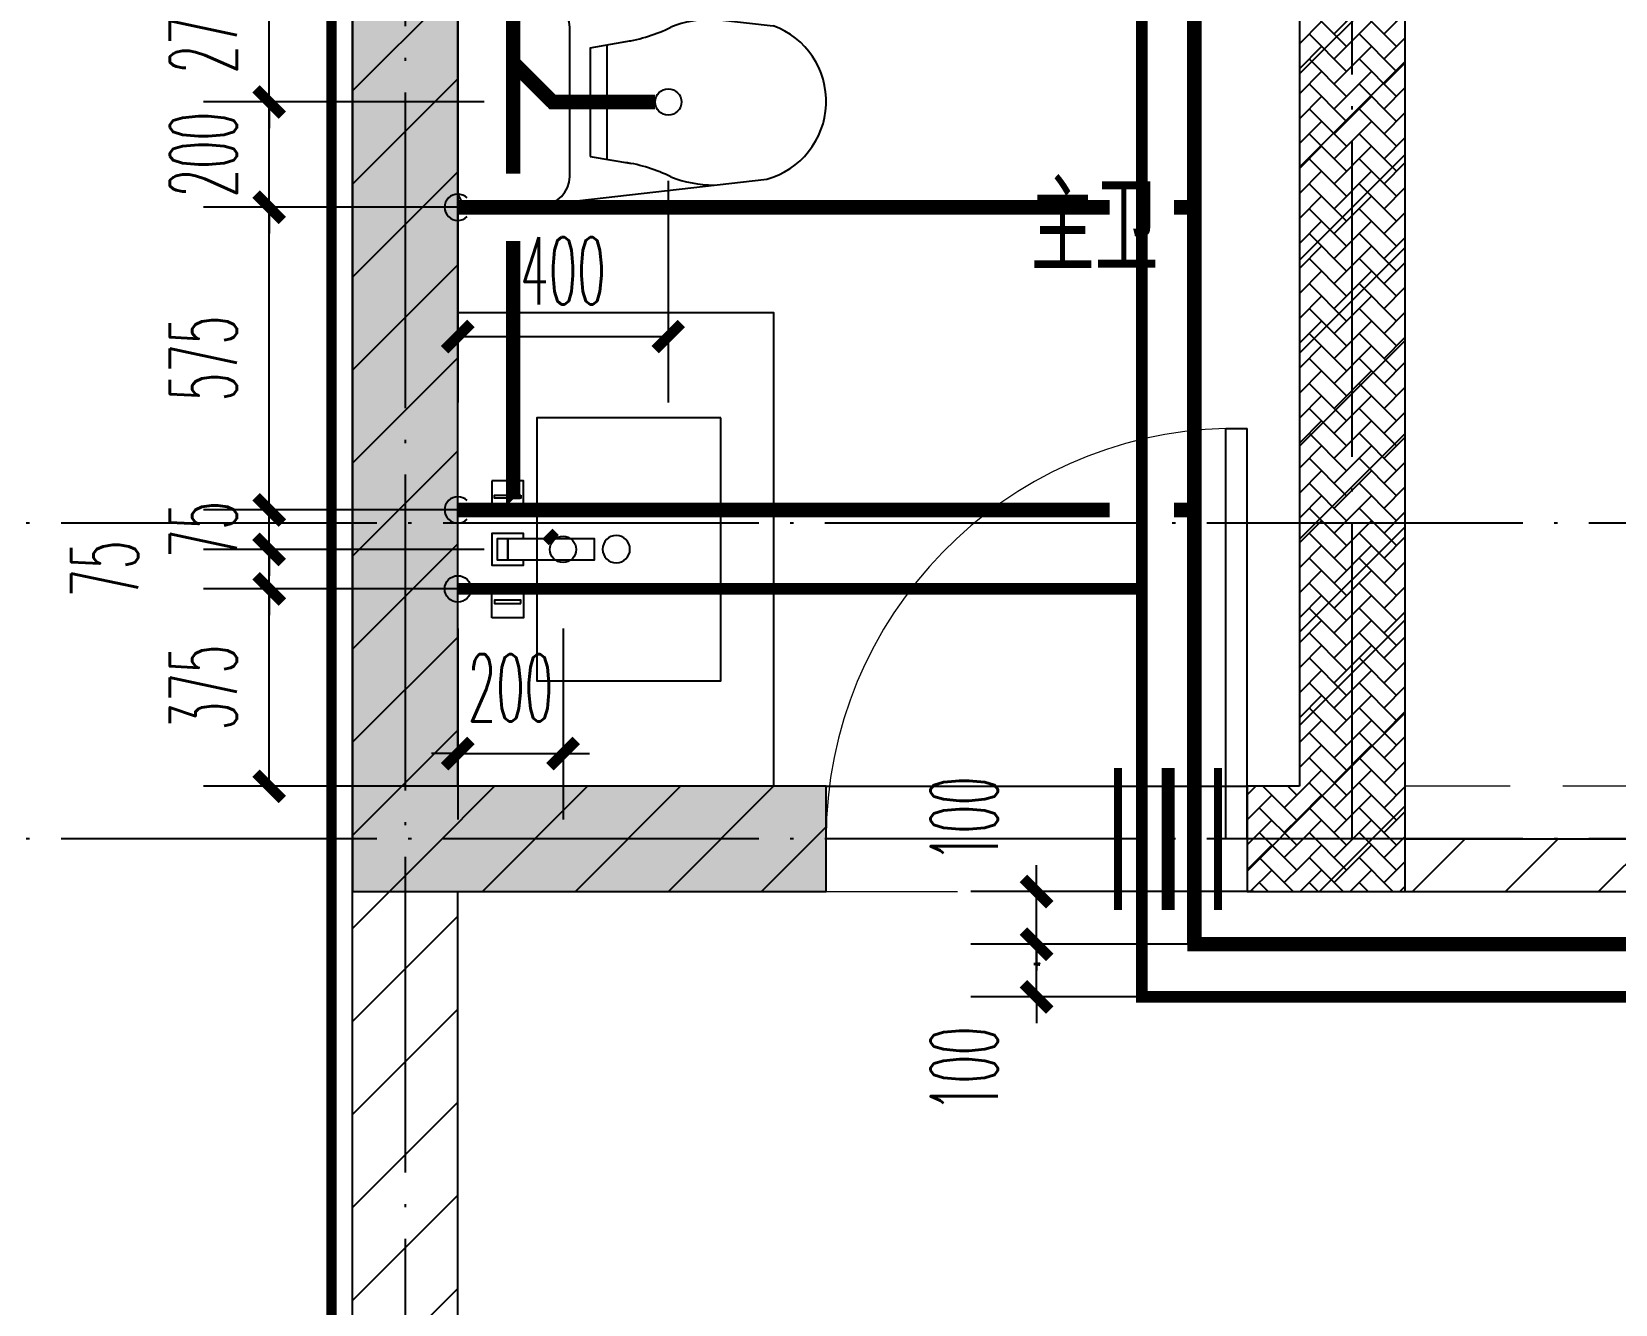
# Model space of a CAD drawing. Extents: x 27938 to 1507990, y 110129 to 923079.
# Drawn here: x 1200554 to 1203564, y 586240 to 588658 of the extents above; entities that cross this region are included whole.
import ezdxf

# ---------------------------------------------------------------- set-up
doc = ezdxf.new("R2010")
doc.units = 0
doc.header["$LTSCALE"] = 1000
doc.header["$MEASUREMENT"] = 0
doc.linetypes.add('DASH', pattern=[0.35, 0.25, -0.1])
doc.linetypes.add('DOTE', pattern=[2.42, 2, -0.2, 0.02, -0.2])
for name, color, linetype in [('----建筑底图', 8, 'Continuous'), ('COLUMN', 9, 'Continuous'), ('DIM_SYMB', 3, 'Continuous'), ('DOTE', 1, 'Continuous'), ('EQUIP_污水', 7, 'Continuous'), ('IP-bath&kitchen-JOHNSON', 4, 'Continuous'), ('LVTRY', 6, 'Continuous'), ('P-bath&kitchen-JOHNSON', 4, 'Continuous'), ('PIPE-不分区热给水', 5, 'RJ'), ('PIPE-不分区给水', 3, 'J'), ('PIPE-污水', 2, 'W'), ('PUB_HATCH', 8, 'Continuous'), ('PUB_TEXT', 4, 'Continuous'), ('VALVE_不分区给水', 7, 'Continuous'), ('VPIPE-不分区热给水', 5, 'Continuous'), ('VPIPE-不分区给水', 3, 'Continuous'), ('WALL', 9, 'Continuous'), ('WINDOW', 4, 'Continuous'), ('WINDOW_TEXT', 7, 'Continuous'), ('保温', 6, 'Continuous')]:
    doc.layers.add(name, color=color, linetype=linetype)
doc.layers.add('S-L主梁线', color=4, linetype='DASH', plot=False)
doc.styles.add('_TCH_DIM_T3', font='SIMPLEX.shx', dxfattribs={"width": 0.494118, "bigfont": 'GBCBIG.shx'})
doc.styles.add('_TCH_WINDOW', font='SIMPLEX.shx', dxfattribs={"width": 0.7, "height": 3.5, "bigfont": 'GBCBIG.shx'})
doc.styles.get("Standard").update_dxf_attribs({"font": 'gbenor.shx', "bigfont": 'gbcbig.shx'})
doc.linetypes.add('J', pattern='A,3,-0.2,["J",Standard,S=0.25,R=0,X=-0.1,Y=-0.115],-0.2', length=3.4)
doc.linetypes.add('RJ', pattern='A,3,-0.2,["RJ",Standard,S=0.25,R=0,X=-0.1,Y=-0.115],-0.35', length=3.55)
doc.linetypes.add('W', pattern='A,3,-0.2,["W",Standard,S=0.25,R=0,X=-0.1,Y=-0.115],-0.2', length=3.4)
doc.dimstyles.new('_TWT_ARCH&&50', dxfattribs={"dimtxt": 127.5, "dimasz": 50, "dimexe": 125, "dimexo": 150, "dimgap": 61.25, "dimtad": 1, "dimdec": 0, "dimzin": 0, "dimdsep": 46, "dimtxsty": '_TCH_DIM_T3', "dimblk": 'ARCHTICK', "dimcen": 0.09, "dimclrt": 7, "dimazin": 2, "dimtfac": 1, "dimtdec": 0, "dimtix": 1, "dimtmove": 2, "dimatfit": 3, "dimfxl": 1, "dimtolj": 1, "dimtzin": 0, "dimarcsym": 0})
pattern_1 = [(45, (-445616.58, -389533.81), (0, 47.4157523), [100.584, -33.528]), (135, (-445592.87, -389510.1), (3e-15, 47.4157523), [100.584, -33.528])]
pattern_2 = [(45, (0, 89.76), (-88.3884, 88.3884), [])]

# ---------------------------------------------------------------- blocks, each defined once
blk = doc.blocks.new('rrrrrrrrrrrra')
at = {"color": 0}
for p, q in [((252.6, 483.7), (-87.4, 483.7)), ((-112.4, 458.7), (-112.4, 324.3)), ((277.6, 324.3), (277.6, 458.7)), ((-112.4, 324.3), (-63.7, -103.4)), ((277.6, 324.3), (227.5, -115.6)), ((-59.1, 271.1), (224.3, 271.1)), ((-20.6, 232.4), (-34.2, 153.6)), ((185.8, 232.4), (-20.6, 232.4)), ((185.8, 232.4), (199.4, 153.6)), ((191.3, 200.5), (-26.1, 200.5))]:
    blk.add_line(p, q, dxfattribs=at)
for centre, radius, start, end in [((-87.4, 458.7), 25, 90, 180), ((252.6, 458.7), 25, 0, 90), ((-59.1, 324.3), 53.3, 180, 270), ((224.3, 324.3), 53.3, 270, 0), ((-322.6, 209.8), 293.8, 333.5369, 351.4828), ((487.8, 209.8), 293.8, 188.5172, 206.4631), ((149, -3.2), 224.1, 158.5202, 180), ((16.2, -3.2), 224.1, 0, 21.4798), ((83.8, -63.6), 152.8, 195.0773, 340.1181)]:
    blk.add_arc(centre, radius, start, end, dxfattribs=at)
blk = doc.blocks.new('A$C1E0F638F')
at = {"color": 0}
for points in [[(499.7, 435.1), (499.7, 85.1), (0, 85.1), (0, 435.1)], [(269.9, 30), (229.9, 30), (229.9, 195), (269.9, 195)], [(119.9, 0), (179.9, 0), (179.9, 60), (119.9, 60)], [(146.9, 55), (152.9, 55), (152.9, 5), (146.9, 5)], [(379.9, 0), (319.9, 0), (319.9, 60), (379.9, 60)], [(352.9, 55), (346.9, 55), (346.9, 5), (352.9, 5)], [(229.9, 30), (269.9, 30), (269.9, 10), (229.9, 10)]]:
    blk.add_lwpolyline(points, close=True, dxfattribs=at)
blk.add_lwpolyline([(269.9, 60), (279.9, 60), (279.9, 0), (219.9, 0), (219.9, 60), (229.9, 60)], dxfattribs=at)
blk.add_circle((249.9, 236.3), 26, dxfattribs=at)
blk = doc.blocks.new('$lvtry$00000171')
at = {"color": 0}
for p, q in [((-74.2, 10.6), (-10.6, 74.2)), ((-69.8, -27.4), (27.4, 69.8)), ((-53, -53), (53, 53)), ((-27.4, -69.8), (69.8, 27.4)), ((10.6, -74.2), (74.2, -10.6))]:
    blk.add_line(p, q, dxfattribs=at)
blk.add_circle((0, 0), 75, dxfattribs=at)
blk.add_point((0, 0), dxfattribs=at)
blk = doc.blocks.new('135')
blk.add_hatch(color=0).paths.add_polyline_path([(4.8, 1.8), (3.6, -1), (-4.7, 2.5), (-3.5, 5.3)])
at = {"color": 0}
for p, q in [((-5, 10.9), (-5, 30.5)), ((0, 0), (0, 39.1)), ((5, 10.9), (5, 32.3)), ((-6.3, 2.6), (5.4, -2.3)), ((-5.7, 2.9), (-5.2, 2.7)), ((-5.6, 18.9), (-3.4, 19.4)), ((-3.4, 19.4), (-5.5, 19.4)), ((5.2, 10.9), (-5.3, 10.9)), ((5.2, 9.7), (-5.2, 9.7)), ((-5.2, 2.7), (-3.8, 5.9)), ((-3.8, 5.9), (5.4, 2.1)), ((5.6, 18.9), (3.4, 19.3)), ((3.4, 19.3), (5.6, 19.3)), ((4.1, -1.2), (5.4, 2.1)), ((4.1, -1.2), (5.7, -1.8))]:
    blk.add_line(p, q, dxfattribs=at)
for centre, radius, start, end in [((6.2, 15.8), 13.5, 151.0147, 204.8403), ((13.5, 4.2), 20.5, 163.0924, 182.0012), ((-6, 3.6), 1, 184.2275, 248.4661), ((8.6, 15.5), 14.6, 166.278, 198.0953), ((13.5, 4.2), 19.5, 163.7443, 182.5269), ((-5.5, 3.3), 0.5, 181.9385, 247.2597), ((-5.2, 22.1), 0.5, 335.7643, 151.0147), ((3.8, 18.1), 9.42, 155.7643, 171.9773), ((5.2, 22.3), 0.5, 29.8425, 204.574), ((-5.9, 17.2), 11.7, 10.475, 24.574), ((29.1, 6.7), 24, 172.9439, 199.2318), ((-6.3, 15.4), 12.4, 338.6449, 16.0476), ((-6, 15.8), 13.4, 334.9111, 29.8425), ((26.4, 6.3), 20.6, 169.1454, 199.9526), ((5.9, -1.2), 1.17, 247.4597, 19.9526), ((5.9, -1.4), 0.5, 247.4597, 19.2318)]:
    blk.add_arc(centre, radius, start, end, dxfattribs=at)
blk.add_open_spline([(-5, 30.5), (-4.1, 31.3), (-2.3, 33), (0.9, 29.2), (3.5, 31.1), (5, 32.3)], degree=3, knots=[0, 0, 0, 0, 3.066329, 6.218313, 11.124135, 11.124135, 11.124135, 11.124135], dxfattribs=at)
blk = doc.blocks.new('SDFAWERAWER')
at = {"layer": 'LVTRY', "color": 0}
for p, q in [((593987.8, -1242190.5), (593978.2, -1242214)), ((594017.1, -1242202.5), (593987.8, -1242190.5)), ((594015.8, -1242220.4), (594027.2, -1242192.7)), ((594022.6, -1242211.4), (594029.8, -1242193.8)), ((594025.4, -1242210.8), (594031.1, -1242196.8)), ((594027.2, -1242192.7), (594033, -1242195.1)), ((594029.8, -1242193.8), (594031.1, -1242196.8)), ((594032.2, -1242197.2), (594033, -1242195.1)), ((594033, -1242195.1), (594034, -1242197.4)), ((594033.8, -1242197.9), (594034, -1242197.4)), ((594047.3, -1242200.9), (594035.9, -1242228.7)), ((594049.9, -1242202), (594043.3, -1242218.2)), ((594047.3, -1242200.9), (594049.9, -1242202)), ((594049.9, -1242202), (594051.2, -1242205)), ((593941.2, -1242210.1), (593783.7, -1242594.8)), ((593964.6, -1242219.7), (593807.2, -1242604.4)), ((593941.2, -1242210.1), (593964.6, -1242219.7)), ((594007.5, -1242226), (593978.2, -1242214)), ((594015.8, -1242220.4), (594021.7, -1242222.8)), ((594025.7, -1242203.9), (594018.5, -1242221.5)), ((594018.5, -1242221.5), (594021.5, -1242220.3)), ((594025.4, -1242210.8), (594021.5, -1242220.3)), ((594022.6, -1242220.7), (594021.7, -1242222.8)), ((594021.7, -1242222.8), (594023.9, -1242221.9)), ((594024.2, -1242221.4), (594023.9, -1242221.9)), ((594035.9, -1242228.7), (594038.6, -1242229.7)), ((594037.3, -1242210.8), (594088, -1242231.6)), ((594038.6, -1242229.7), (594045.2, -1242213.6)), ((594038.6, -1242229.7), (594041.6, -1242228.5)), ((594041.6, -1242228.5), (594051.2, -1242205)), ((594057.1, -1242246.3), (594066.7, -1242222.8)), ((594027.7, -1242234.3), (594078.4, -1242255)), ((593783.7, -1242594.8), (593807.2, -1242604.4)), ((593803.2, -1242641.3), (593812.8, -1242617.9)), ((593812.8, -1242617.9), (593842.2, -1242629.9)), ((593803.2, -1242641.3), (593832.6, -1242653.3)), ((593842.2, -1242629.9), (593832.6, -1242653.3)), ((593833.8, -1242656.3), (593832.6, -1242653.3)), ((593845.2, -1242628.6), (593833.8, -1242656.3)), ((593847.8, -1242629.7), (593836.5, -1242657.4)), ((593845.2, -1242628.6), (593842.2, -1242629.9)), ((593847.8, -1242629.7), (593845.2, -1242628.6)), ((593847.1, -1242661.8), (593858.5, -1242634.1)), ((593849.8, -1242662.9), (593861.2, -1242635.2)), ((593852.1, -1242661.9), (593862.1, -1242637.4)), ((593858.5, -1242634.1), (593861.2, -1242635.2)), ((593861.2, -1242635.2), (593862.1, -1242637.4)), ((593836.5, -1242657.4), (593833.8, -1242656.3)), ((593847.1, -1242661.8), (593849.8, -1242662.9))]:
    blk.add_line(p, q, dxfattribs=at)
blk.add_lwpolyline([(593823.5, -1242717), (594045.8, -1242173.9), (594036.5, -1242170.2), (593814.2, -1242713.2)], close=True, dxfattribs=at)
blk.add_arc((594075.3, -1242240), 15.3, 281.7932, 33.7019, dxfattribs=at)
for centre, major_axis, start_param, end_param in [((593974.2, -1242223.6), (3.93, 9.6), 0, 1.570796), ((593816.8, -1242608.3), (13.5, 33.1), 1.570796, 3.141593), ((593816.8, -1242608.3), (3.93, 9.6), 1.570796, 3.141593)]:
    blk.add_ellipse(centre, major_axis=major_axis, ratio=1, start_param=start_param, end_param=end_param, dxfattribs=at)
at = {"layer": 'P-bath&kitchen-JOHNSON', "color": 0, "linetype": 'DASH'}
blk.add_arc((593809.8, -1242714), 586.2, 67.5369, 157.1325, dxfattribs=at)
at = {"layer": 'LVTRY', "color": 8, "xscale": -1, "rotation": 157.7329157530927}
blk.add_blockref('135', (594045.3, -1242161.9), dxfattribs=at)
blk = doc.blocks.new('A$C5DCB2F21')
at = {"layer": 'IP-bath&kitchen-JOHNSON', "color": 0}
for p, q in [((-68.3, -213.2), (-157.7, -275)), ((68.2, -213.2), (157.6, -275)), ((-0.1, -261.4), (-0.1, -424.7))]:
    blk.add_line(p, q, dxfattribs=at)
for centre, major_axis, ratio, start_param, end_param in [((0, -178.8), (-51, 0), 0.990052, -1.36297, 4.504563), ((0, -177.8), (-26.8, 0), 0.994812, -1.167677, 4.309269)]:
    blk.add_ellipse(centre, major_axis=major_axis, ratio=ratio, start_param=start_param, end_param=end_param, dxfattribs=at)
at = {"layer": 'LVTRY', "color": 0}
for p, q in [((73.6, 0), (-73.6, 0)), ((-10.5, -173.5), (-10.5, -49.3)), ((10.6, -173.5), (10.6, -49.3))]:
    blk.add_line(p, q, dxfattribs=at)
blk.add_lwpolyline([(73.6, 0), (73.6, -15.8), (-73.6, -15.8), (-73.6, 0)], dxfattribs=at)
for points in [[(-26.3, -30.7, -0.364142), (-37.8, -15.8, -0.020495)], [(26.3, -30.7, 0.364142), (37.8, -15.8, 0.020495)], [(-10.5, -49.4, 0.214893), (-26.3, -30.7, 7.649644)], [(10.6, -49.3, -0.21439), (26.3, -30.7, -7.649644)]]:
    blk.add_lwpolyline(points, format="xyb", dxfattribs=at)
blk.add_arc((0, -173.5), 10.5, 180, 0, dxfattribs=at)
for centre, major_axis, ratio, start_param, end_param in [((0, -181.3), (53.6, 0), 0.987577, 1.76809, 7.656688), ((-12.4, -164.7), (0, 1.43), 0.85, -1.570796, 4.712389), ((12.5, -164.7), (0, 1.43), 0.85, 4.712389, 10.995574), ((-12.4, -189.2), (0, 1.43), 0.85, 4.712389, 10.995574), ((12.5, -189.2), (0, 1.43), 0.85, 4.712389, 10.995574)]:
    blk.add_ellipse(centre, major_axis=major_axis, ratio=ratio, start_param=start_param, end_param=end_param, dxfattribs=at)
blk = doc.blocks.new('GDGDRGDGRD')
at = {"layer": 'IP-bath&kitchen-JOHNSON', "color": 0}
for p, q in [((490532.6, 524228.1), (491882.6, 524228.1)), ((490532.6, 524193.1), (491182.6, 524193.1)), ((490532.6, 524183.1), (491182.6, 524183.1)), ((491182.6, 524183.1), (491182.6, 524193.1)), ((491882.6, 524183.1), (491782.6, 524183.1)), ((491782.6, 524173.1), (491782.6, 524183.1)), ((491882.6, 524173.1), (491782.6, 524173.1)), ((490532.6, 524148.1), (491882.6, 524148.1))]:
    blk.add_line(p, q, dxfattribs=at)
for points in [[(490532.6, 525048.5), (490532.6, 524148.1), (490282.6, 524148.1)], [(490482.6, 525048.5), (490482.6, 524248.1), (490282.6, 524248.1)]]:
    blk.add_lwpolyline(points, dxfattribs=at)
at = {"layer": 'LVTRY', "color": 0}
blk.add_lwpolyline([(490882.6, 522448.5), (490282.6, 522448.5), (490282.6, 523348.5), (490882.6, 523348.5)], close=True, dxfattribs=at)
at = {"layer": 'IP-bath&kitchen-JOHNSON', "color": 8}
for name, p, rotation in [('A$C5DCB2F21', (490532.6, 524673.5), 90.008488524447), ('SDFAWERAWER', (-528535.9, 1449333.6), 22.25976934310711)]:
    blk.add_blockref(name, p, dxfattribs=dict(at, rotation=rotation))
at = {"layer": 'LVTRY', "color": 8, "xscale": -0.6666666667107826, "yscale": 0.6666666667107826}
for p in [(490662.6, 524918.5), (490412.6, 524018.5)]:
    blk.add_blockref('$lvtry$00000171', p, dxfattribs=at)
at = {"layer": 'LVTRY', "color": 8, "extrusion": (0, 0, -1), "xscale": -1, "zscale": -1, "rotation": 270}
blk.add_blockref('rrrrrrrrrrrra', (-490766.3, 523665.7), dxfattribs=at)
at = {"layer": 'LVTRY', "color": 8, "xscale": -1, "rotation": 270}
blk.add_blockref('A$C1E0F638F', (490347.5, 522648.8), dxfattribs=at)
blk = doc.blocks.new('GFDGFSDFGD')
at = {"layer": 'PUB_HATCH'}
blk.add_hatch(color=256, dxfattribs=at).paths.add_polyline_path([(421116.7, 373023.7), (420516.6, 373023.7), (420516.6, 370023.7), (421416.6, 370023.7), (421416.6, 370223.7), (420716.6, 370223.7), (420716.6, 372823.7), (421116.7, 372823.7)])
at = {"layer": 'COLUMN', "color": 6}
for p, q in [((420516.6, 373023.7), (420516.6, 370023.7)), ((420716.6, 370223.7), (420716.6, 372823.7)), ((421416.6, 370223.7), (420716.6, 370223.7)), ((421416.6, 370023.7), (421416.6, 370223.7)), ((420516.6, 370023.7), (421416.6, 370023.7))]:
    blk.add_line(p, q, dxfattribs=at)
blk = doc.blocks.new('$DorLib2D$00000001')
for p, q in [((0.45, 0.975), (0.5, 0.975)), ((0.45, 0), (0.45, 0.975)), ((0.5, 0), (0.5, 0.975)), ((0.5, 0), (0.45, 0))]:
    blk.add_line(p, q)
at = {"lineweight": 13}
blk.add_arc((0.475, 0), 0.975, 91.4693, 180, dxfattribs=at)
blk = doc.blocks.new('A$C149A4CC3')
at = {"layer": 'PUB_HATCH'}
h = blk.add_hatch(dxfattribs=at)
h.set_pattern_fill('普通砖', color=256, scale=50, style=0)
h.set_pattern_definition(pattern_2)
h.paths.add_polyline_path([(-24966.7, -19410.1), (-24900, -19310.1), (-24900, -16710.1), (-25100, -16510.1), (-25100, -19410.1)])
h = blk.add_hatch(dxfattribs=at)
h.set_pattern_fill('普通砖', color=256, scale=50, style=0)
h.set_pattern_definition(pattern_2)
h.paths.add_polyline_path([(-23200, -16643.4), (-23300, -16710.1), (-23300, -19310.1), (-23200, -19410.1), (-23100, -19410.1), (-23100, -16710.1)])
h = blk.add_hatch(dxfattribs=at)
h.set_pattern_fill('普通砖', color=256, scale=50, style=0)
h.set_pattern_definition(pattern_2)
h.paths.add_polyline_path([(-24900, -19510.1), (-24200, -19510.1), (-24200, -19310.1), (-24900, -19310.1), (-24966.7, -19410.1)])
h = blk.add_hatch(dxfattribs=at)
h.set_pattern_fill('普通砖', color=256, scale=50, style=0)
h.set_pattern_definition(pattern_2)
h.paths.add_polyline_path([(-23300, -19310.1), (-23400, -19310.1), (-23400, -19510.1), (-23200, -19510.1), (-23200, -19410.1)])
h = blk.add_hatch(dxfattribs=at)
h.set_pattern_fill('普通砖', color=256, scale=50, style=0)
h.set_pattern_definition(pattern_2)
h.paths.add_polyline_path([(-25100, -24610.1), (-24900, -24410.1), (-24900, -19510.1), (-24966.7, -19410.1), (-25100, -19410.1)])
h = blk.add_hatch(dxfattribs=at)
h.set_pattern_fill('普通砖', color=256, scale=50, style=0)
h.set_pattern_definition(pattern_2)
h.paths.add_polyline_path([(-23200, -19410.1), (-23200, -19510.1), (-21600, -19510.1), (-21500, -19476.8), (-21500, -19410.1)])
at = {"layer": '保温', "linetype": 'ByBlock', "ltscale": 10}
h = blk.add_hatch(dxfattribs=at)
h.set_pattern_fill('AR-HBONE', color=8, scale=55)
h.set_pattern_definition(pattern_1)
h.paths.add_polyline_path([(-23099.9, -19510.1), (-23099.9, -17360.1), (-23299.9, -17360.1), (-23299.9, -19510.1)])
h = blk.add_hatch(dxfattribs=at)
h.set_pattern_fill('AR-HBONE', color=8, scale=55)
h.set_pattern_definition(pattern_1)
h.paths.add_polyline_path([(-23299.9, -19510.1), (-23299.9, -19310.1), (-23399.9, -19310.1), (-23399.9, -19510.1)])
at = {"color": 8, "linetype": 'DASH', "ltscale": 0.8, "const_width": 20}
blk.add_lwpolyline([(-14840, -13020.1), (-14840, -14670.1), (-16940, -14670.1), (-16940, -15470.1), (-18640, -15470.1), (-18640, -16470.1), (-20160, -16470.1), (-20160, -15470.1), (-23340, -15470.1), (-23340, -16470.1), (-25140, -16470.1), (-25140, -24650.1), (-22160, -24650.1), (-22160, -24050.1), (-15840, -24050.1), (-15840, -25250.1), (-15090, -25250.1), (-15090, -25850.1), (-9909, -25850.1)], dxfattribs=at)
at = {"layer": 'DOTE', "color": 169, "linetype": 'DOTE', "ltscale": 0.3}
for p, q in [((-25000, -11458), (-25000, -26899.5)), ((-23200, -19410.1), (-23200, -11458)), ((25039.9, -18810.1), (-25818.8, -18810.1)), ((25039.9, -19410.1), (-25818.8, -19410.1))]:
    blk.add_line(p, q, dxfattribs=at)
at = {"layer": 'WALL', "color": 8}
for p, q in [((-25100, -19410.1), (-25100, -16510.1)), ((-24900, -19310.1), (-24900, -16710.1)), ((-23300, -16710.1), (-23300, -19310.1)), ((-23100, -16710.1), (-23100, -19410.1)), ((-24200, -19310.1), (-24900, -19310.1)), ((-24200, -19510.1), (-24200, -19310.1)), ((-23300, -19310.1), (-23400, -19310.1)), ((-23400, -19310.1), (-23400, -19510.1)), ((-25100, -24610.1), (-25100, -19410.1)), ((-23100, -19410.1), (-21500, -19410.1)), ((-24900, -19510.1), (-24200, -19510.1)), ((-24900, -24410.1), (-24900, -19510.1)), ((-23400, -19510.1), (-23200, -19510.1)), ((-23200, -19510.1), (-21600, -19510.1))]:
    blk.add_line(p, q, dxfattribs=at)
at = {"layer": 'WINDOW', "color": 8}
blk.add_line((-24200, -19310.1), (-23400, -19310.1), dxfattribs=at)
at = {"layer": '保温', "color": 8, "linetype": 'ByBlock', "ltscale": 10}
blk.add_line((-23099.9, -19410.1), (-23099.9, -19510.1), dxfattribs=at)
at = {"color": 8}
for name, p in [('GFDGFSDFGD', (-445616.6, -389533.8)), ('GDGDRGDGRD', (-515182.5, -541758.5))]:
    blk.add_blockref(name, p, dxfattribs=at)
at = {"layer": 'WINDOW', "color": 8}
ref = blk.add_blockref('$DorLib2D$00000001', (-23800, -19410.1), dxfattribs=dict(at, xscale=800, yscale=800, zscale=800, rotation=6.01791841182132e-09))
ref.add_attrib('A', 'M0822', (-23804.9, -19649.7), dxfattribs={"layer": 'WINDOW_TEXT', "color": 8, "ltscale": 0.5, "height": 4.25, "rotation": 0, "style": '_TCH_WINDOW', "width": 0.494118})
at = {"layer": 'PUB_TEXT', "color": 8}
blk.add_text('主卫', height=168.79, dxfattribs=at).set_placement((-23811.3, -18332.3))
blk = doc.blocks.new('A$C63B2058D')
at = {"layer": 'S-L主梁线', "color": 0, "linetype": 'ByBlock', "lineweight": 18}
for p, q in [((-9650, 3450), (-9650, 1500)), ((-9650, 1500), (-10550, 1500)), ((-11450, 1300), (-11450, -1550))]:
    blk.add_line(p, q, dxfattribs=at)
at = {"layer": 'S-L主梁线', "color": 0, "linetype": 'DASH', "lineweight": 18}
for p, q in [((-9450, 1500), (-9450, 3450)), ((-7850, 1500), (-9450, 1500)), ((-11250, -1550), (-11250, 1300)), ((-10550, 1300), (-9550, 1300)), ((-9550, 1300), (-7950, 1300))]:
    blk.add_line(p, q, dxfattribs=at)
blk = doc.blocks.new('$VALVE$00000533')
at = {"ltscale": 0.5, "const_width": 25}
for points in [[(-225, 75), (225, 75)], [(-225, -75), (225, -75)]]:
    blk.add_lwpolyline(points, dxfattribs=at)
blk = doc.blocks.new('_ArchTick')
at = {"color": 0, "linetype": 'ByBlock', "const_width": 0.4}
blk.add_lwpolyline([(-0.5, -0.5), (0.5, 0.5)], dxfattribs=at)
blk = doc.blocks.new('*D434')
at = {"layer": 'Defpoints', "color": 0}
for p in [(1202463.6, 586924), (1203026.5, 586924), (1203026.5, 586824)]:
    blk.add_point(p, dxfattribs=at)
at = {"layer": 'DIM_SYMB', "color": 0, "lineweight": -2}
for p, q in [((1202463.6, 586924), (1202463.6, 586974)), ((1202876.5, 586924), (1202338.6, 586924)), ((1202463.6, 586824), (1202463.6, 586924)), ((1202876.5, 586824), (1202338.6, 586824)), ((1202463.6, 586824), (1202463.6, 586774))]:
    blk.add_line(p, q, dxfattribs=at)
at = {"layer": 'DIM_SYMB', "color": 0, "lineweight": -2, "xscale": 50, "yscale": 50, "zscale": 50}
for p, rotation in [((1202463.6, 586924), 270), ((1202463.6, 586824), 90)]:
    blk.add_blockref('_ArchTick', p, dxfattribs=dict(at, rotation=rotation))
at = {"layer": 'DIM_SYMB', "color": 7, "insert": (1202326.1, 586686.5), "char_height": 127.5, "attachment_point": 5, "rotation": 90, "style": '_TCH_DIM_T3'}
blk.add_mtext('\\A1;100', dxfattribs=at)
blk = doc.blocks.new('*D435')
at = {"layer": 'Defpoints', "color": 0}
for p in [(1202463.6, 587024), (1203026.5, 587024), (1203026.5, 586924)]:
    blk.add_point(p, dxfattribs=at)
at = {"layer": 'DIM_SYMB', "color": 0, "lineweight": -2}
for p, q in [((1202463.6, 587024), (1202463.6, 587074)), ((1202876.5, 587024), (1202338.6, 587024)), ((1202463.6, 586924), (1202463.6, 587024)), ((1202876.5, 586924), (1202338.6, 586924)), ((1202463.6, 586924), (1202463.6, 586874))]:
    blk.add_line(p, q, dxfattribs=at)
at = {"layer": 'DIM_SYMB', "color": 0, "lineweight": -2, "xscale": 50, "yscale": 50, "zscale": 50}
for p, rotation in [((1202463.6, 587024), 270), ((1202463.6, 586924), 90)]:
    blk.add_blockref('_ArchTick', p, dxfattribs=dict(at, rotation=rotation))
at = {"layer": 'DIM_SYMB', "color": 7, "insert": (1202326.1, 587161.5), "char_height": 127.5, "attachment_point": 5, "rotation": 90, "style": '_TCH_DIM_T3'}
blk.add_mtext('\\A1;100', dxfattribs=at)
blk = doc.blocks.new('*D473')
at = {"layer": 'Defpoints', "color": 0}
for p in [(1201363.7, 587674), (1201563.7, 587674), (1201563.7, 587286.1)]:
    blk.add_point(p, dxfattribs=at)
at = {"layer": 'DIM_SYMB', "color": 0, "lineweight": -2}
for p, q in [((1201363.7, 587524), (1201363.7, 587161.1)), ((1201563.7, 587524), (1201563.7, 587161.1)), ((1201363.7, 587286.1), (1201313.7, 587286.1)), ((1201363.7, 587286.1), (1201563.7, 587286.1)), ((1201563.7, 587286.1), (1201613.7, 587286.1))]:
    blk.add_line(p, q, dxfattribs=at)
at = {"layer": 'DIM_SYMB', "color": 0, "lineweight": -2, "xscale": 50, "yscale": 50, "zscale": 50}
blk.add_blockref('_ArchTick', (1201363.7, 587286.1), dxfattribs=at)
at = {"layer": 'DIM_SYMB', "color": 0, "lineweight": -2, "xscale": 50, "yscale": 50, "zscale": 50, "rotation": 180}
blk.add_blockref('_ArchTick', (1201563.7, 587286.1), dxfattribs=at)
at = {"layer": 'DIM_SYMB', "color": 7, "insert": (1201463.7, 587411.1), "char_height": 127.5, "attachment_point": 5, "style": '_TCH_DIM_T3'}
blk.add_mtext('\\A1;200', dxfattribs=at)
blk = doc.blocks.new('*D479')
at = {"layer": 'Defpoints', "color": 0}
for p in [(1201005.1, 588794), (1201563.7, 588794), (1201563.7, 588524)]:
    blk.add_point(p, dxfattribs=at)
at = {"layer": 'DIM_SYMB', "color": 0, "lineweight": -2}
for p, q in [((1201005.1, 588794), (1201005.1, 588844)), ((1201413.7, 588794), (1200880.1, 588794)), ((1201005.1, 588524), (1201005.1, 588794)), ((1201413.7, 588524), (1200880.1, 588524)), ((1201005.1, 588524), (1201005.1, 588474))]:
    blk.add_line(p, q, dxfattribs=at)
at = {"layer": 'DIM_SYMB', "color": 0, "lineweight": -2, "xscale": 50, "yscale": 50, "zscale": 50}
for p, rotation in [((1201005.1, 588794), 270), ((1201005.1, 588524), 90)]:
    blk.add_blockref('_ArchTick', p, dxfattribs=dict(at, rotation=rotation))
at = {"layer": 'DIM_SYMB', "color": 7, "insert": (1200880.1, 588659), "char_height": 127.5, "attachment_point": 5, "rotation": 90, "style": '_TCH_DIM_T3'}
blk.add_mtext('\\A1;270', dxfattribs=at)
blk = doc.blocks.new('*D480')
at = {"layer": 'Defpoints', "color": 0}
for p in [(1201005.1, 588524), (1201563.7, 588524), (1201563.7, 588324)]:
    blk.add_point(p, dxfattribs=at)
at = {"layer": 'DIM_SYMB', "color": 0, "lineweight": -2}
for p, q in [((1201005.1, 588524), (1201005.1, 588574)), ((1201413.7, 588524), (1200880.1, 588524)), ((1201005.1, 588324), (1201005.1, 588524)), ((1201413.7, 588324), (1200880.1, 588324)), ((1201005.1, 588324), (1201005.1, 588274))]:
    blk.add_line(p, q, dxfattribs=at)
at = {"layer": 'DIM_SYMB', "color": 0, "lineweight": -2, "xscale": 50, "yscale": 50, "zscale": 50}
for p, rotation in [((1201005.1, 588524), 270), ((1201005.1, 588324), 90)]:
    blk.add_blockref('_ArchTick', p, dxfattribs=dict(at, rotation=rotation))
at = {"layer": 'DIM_SYMB', "color": 7, "insert": (1200880.1, 588424), "char_height": 127.5, "attachment_point": 5, "rotation": 90, "style": '_TCH_DIM_T3'}
blk.add_mtext('\\A1;200', dxfattribs=at)
blk = doc.blocks.new('*D481')
at = {"layer": 'Defpoints', "color": 0}
for p in [(1201005.1, 588324), (1201563.7, 588324), (1201563.7, 587749)]:
    blk.add_point(p, dxfattribs=at)
at = {"layer": 'DIM_SYMB', "color": 0, "lineweight": -2}
for p, q in [((1201413.7, 588324), (1200880.1, 588324)), ((1201005.1, 587749), (1201005.1, 588324)), ((1201413.7, 587749), (1200880.1, 587749))]:
    blk.add_line(p, q, dxfattribs=at)
at = {"layer": 'DIM_SYMB', "color": 0, "lineweight": -2, "xscale": 50, "yscale": 50, "zscale": 50}
for p, rotation in [((1201005.1, 588324), 90), ((1201005.1, 587749), 270)]:
    blk.add_blockref('_ArchTick', p, dxfattribs=dict(at, rotation=rotation))
at = {"layer": 'DIM_SYMB', "color": 7, "insert": (1200880.1, 588036.5), "char_height": 127.5, "attachment_point": 5, "rotation": 90, "style": '_TCH_DIM_T3'}
blk.add_mtext('\\A1;575', dxfattribs=at)
blk = doc.blocks.new('*D482')
at = {"layer": 'Defpoints', "color": 0}
for p in [(1201005.1, 587749), (1201563.7, 587749), (1201563.7, 587674)]:
    blk.add_point(p, dxfattribs=at)
at = {"layer": 'DIM_SYMB', "color": 0, "lineweight": -2}
for p, q in [((1201005.1, 587749), (1201005.1, 587799)), ((1201413.7, 587749), (1200880.1, 587749)), ((1201005.1, 587674), (1201005.1, 587749)), ((1201413.7, 587674), (1200880.1, 587674)), ((1201005.1, 587674), (1201005.1, 587624))]:
    blk.add_line(p, q, dxfattribs=at)
at = {"layer": 'DIM_SYMB', "color": 0, "lineweight": -2, "xscale": 50, "yscale": 50, "zscale": 50}
for p, rotation in [((1201005.1, 587749), 270), ((1201005.1, 587674), 90)]:
    blk.add_blockref('_ArchTick', p, dxfattribs=dict(at, rotation=rotation))
at = {"layer": 'DIM_SYMB', "color": 7, "insert": (1200880.1, 587711.5), "char_height": 127.5, "attachment_point": 5, "rotation": 90, "style": '_TCH_DIM_T3'}
blk.add_mtext('\\A1;75', dxfattribs=at)
blk = doc.blocks.new('*D483')
at = {"layer": 'Defpoints', "color": 0}
for p in [(1201005.1, 587674), (1201563.7, 587674), (1201563.7, 587599)]:
    blk.add_point(p, dxfattribs=at)
at = {"layer": 'DIM_SYMB', "color": 0, "lineweight": -2}
for p, q in [((1201005.1, 587674), (1201005.1, 587724)), ((1201413.7, 587674), (1200880.1, 587674)), ((1201005.1, 587599), (1201005.1, 587674)), ((1201413.7, 587599), (1200880.1, 587599)), ((1201005.1, 587599), (1201005.1, 587549))]:
    blk.add_line(p, q, dxfattribs=at)
at = {"layer": 'DIM_SYMB', "color": 0, "lineweight": -2, "xscale": 50, "yscale": 50, "zscale": 50}
for p, rotation in [((1201005.1, 587674), 270), ((1201005.1, 587599), 90)]:
    blk.add_blockref('_ArchTick', p, dxfattribs=dict(at, rotation=rotation))
at = {"layer": 'DIM_SYMB', "color": 7, "insert": (1200692.6, 587636.5), "char_height": 127.5, "attachment_point": 5, "rotation": 90, "style": '_TCH_DIM_T3'}
blk.add_mtext('\\A1;75', dxfattribs=at)
blk = doc.blocks.new('*D484')
at = {"layer": 'Defpoints', "color": 0}
for p in [(1201005.1, 587599), (1201563.7, 587599), (1201563.7, 587224)]:
    blk.add_point(p, dxfattribs=at)
at = {"layer": 'DIM_SYMB', "color": 0, "lineweight": -2}
for p, q in [((1201413.7, 587599), (1200880.1, 587599)), ((1201005.1, 587224), (1201005.1, 587599)), ((1201413.7, 587224), (1200880.1, 587224))]:
    blk.add_line(p, q, dxfattribs=at)
at = {"layer": 'DIM_SYMB', "color": 0, "lineweight": -2, "xscale": 50, "yscale": 50, "zscale": 50}
for p, rotation in [((1201005.1, 587599), 90), ((1201005.1, 587224), 270)]:
    blk.add_blockref('_ArchTick', p, dxfattribs=dict(at, rotation=rotation))
at = {"layer": 'DIM_SYMB', "color": 7, "insert": (1200880.1, 587411.5), "char_height": 127.5, "attachment_point": 5, "rotation": 90, "style": '_TCH_DIM_T3'}
blk.add_mtext('\\A1;375', dxfattribs=at)
blk = doc.blocks.new('*D485')
at = {"layer": 'Defpoints', "color": 0}
for p in [(1201363.6, 588524), (1201763.6, 588524), (1201763.6, 588078.3)]:
    blk.add_point(p, dxfattribs=at)
at = {"layer": 'DIM_SYMB', "color": 0, "lineweight": -2}
for p, q in [((1201363.6, 588374), (1201363.6, 587953.3)), ((1201763.6, 588374), (1201763.6, 587953.3)), ((1201363.6, 588078.3), (1201763.6, 588078.3))]:
    blk.add_line(p, q, dxfattribs=at)
at = {"layer": 'DIM_SYMB', "color": 0, "lineweight": -2, "xscale": 50, "yscale": 50, "zscale": 50, "rotation": 180}
blk.add_blockref('_ArchTick', (1201363.6, 588078.3), dxfattribs=at)
at = {"layer": 'DIM_SYMB', "color": 0, "lineweight": -2, "xscale": 50, "yscale": 50, "zscale": 50}
blk.add_blockref('_ArchTick', (1201763.6, 588078.3), dxfattribs=at)
at = {"layer": 'DIM_SYMB', "color": 7, "insert": (1201563.6, 588203.3), "char_height": 127.5, "attachment_point": 5, "style": '_TCH_DIM_T3'}
blk.add_mtext('\\A1;400', dxfattribs=at)
blk = doc.blocks.new('$TwtSys$00000147')
blk.add_circle((0, 0, 0), 25)

msp = doc.modelspace()

# ---------------------------------------------------------------- block references
at = {"layer": '----建筑底图'}
msp.add_blockref('A$C149A4CC3', (1226263.6, 606534.1), dxfattribs=at)

# ---------------------------------------------------------------- next in the draw order: hatches: boundary and pattern name
at = {"layer": 'PIPE-不分区热给水'}
for points in [[(1202663.6, 586824), (1202652.4, 586824), (1202652.4, 586812.7)], [(1202663.6, 586824), (1202663.6, 586812.7), (1202652.4, 586812.7)]]:
    msp.add_hatch(color=256, dxfattribs=at).paths.add_polyline_path(points)
at = {"layer": 'PIPE-不分区给水'}
for points in [[(1202763.6, 586924), (1202763.6, 586910.2), (1202749.9, 586910.2)], [(1202763.6, 586924), (1202749.9, 586924), (1202749.9, 586910.2)]]:
    msp.add_hatch(color=256, dxfattribs=at).paths.add_polyline_path(points)
at = {"layer": 'PIPE-污水'}
for points in [[(1201543.7, 588524), (1201534, 588514.3), (1201538, 588510.2)], [(1201543.7, 588524), (1201543.7, 588510.2), (1201538, 588510.2)], [(1201468.7, 587769), (1201455, 587769), (1201455, 587763.3)], [(1201468.7, 587769), (1201459, 587759.3), (1201455, 587763.3)]]:
    msp.add_hatch(color=256, dxfattribs=at).paths.add_polyline_path(points)

# ---------------------------------------------------------------- next in the draw order: linework, layer by layer
at = {"layer": 'PIPE-不分区热给水', "ltscale": 0.25, "const_width": 22.5}
for points in [[(1202663.6, 589374.2), (1202663.6, 587599)], [(1201363.7, 587599), (1202663.6, 587599)], [(1202663.6, 587599), (1202663.6, 586824)]]:
    msp.add_lwpolyline(points, dxfattribs=at)
at = {"layer": 'PIPE-不分区热给水', "ltscale": 0.35, "const_width": 22.5}
msp.add_lwpolyline([(1202663.6, 586824), (1206363.6, 586824)], dxfattribs=at)
at = {"layer": 'PIPE-不分区给水', "ltscale": 0.25, "const_width": 27.5}
for points in [[(1202763.6, 588324), (1202763.6, 589524.2)], [(1201363.6, 588324), (1202602.4, 588324)], [(1202724.9, 588324), (1202763.6, 588324)], [(1202763.6, 587749), (1202763.6, 588324)], [(1201363.7, 587749), (1202602.4, 587749)], [(1202724.9, 587749), (1202763.6, 587749)], [(1202763.6, 586924), (1202763.6, 587749)], [(1202763.6, 586924), (1206263.6, 586924)]]:
    msp.add_lwpolyline(points, dxfattribs=at)
at = {"layer": 'PIPE-污水', "ltscale": 0.25, "const_width": 27.5}
for points in [[(1201468.7, 588599), (1201468.7, 588819)], [(1201468.7, 588387.7), (1201468.7, 588599)], [(1201543.7, 588524), (1201468.7, 588599)], [(1201543.7, 588524), (1201738.6, 588524)], [(1201468.7, 587769), (1201468.7, 588260.2)], [(1201533.8, 587703.9), (1201546, 587691.7)]]:
    msp.add_lwpolyline(points, dxfattribs=at)
at = {"layer": 'VPIPE-不分区热给水'}
msp.add_circle((1201363.7, 587599), 25, dxfattribs=at)
at = {"layer": 'VPIPE-不分区给水'}
for centre in [(1201363.6, 588324, -4000), (1201363.7, 587749)]:
    msp.add_arc(centre, 25, 45, 315, dxfattribs=at)

# ---------------------------------------------------------------- next in the draw order: block references
at = {"layer": 'EQUIP_污水'}
for p in [(1201763.6, 588524), (1201563.7, 587674)]:
    msp.add_blockref('$TwtSys$00000147', p, dxfattribs=at)
at = {"layer": 'S-L主梁线', "color": 225, "linetype": 'ByBlock', "lineweight": 18}
msp.add_blockref('A$C63B2058D', (1212613.6, 585724), dxfattribs=at)
at = {"layer": 'VALVE_不分区给水', "xscale": -0.6, "yscale": -0.6, "zscale": 0.6, "rotation": 270.0000000072394}
for p in [(1202663.6, 587124), (1202763.6, 587124)]:
    msp.add_blockref('$VALVE$00000533', p, dxfattribs=at)

# ---------------------------------------------------------------- next in the draw order: dimensions: what is measured, and where the dimension line sits
at = {"layer": 'DIM_SYMB'}
for p1, p2, distance, picture, middle in [((1201563.7, 588524), (1201563.7, 588794), 558.6, '*D479', (1200880.1, 588659)), ((1201563.7, 588324), (1201563.7, 588524), 558.6, '*D480', (1200880.1, 588424)), ((1201363.6, 588524), (1201763.6, 588524), -445.7, '*D485', (1201563.6, 588203.3)), ((1201563.7, 587749), (1201563.7, 588324), 558.6, '*D481', (1200880.1, 588036.5)), ((1201563.7, 587674), (1201563.7, 587749), 558.6, '*D482', (1200880.1, 587711.5)), ((1201363.7, 587674), (1201563.7, 587674), -387.9, '*D473', (1201463.7, 587411.1)), ((1201563.7, 587224), (1201563.7, 587599), 558.6, '*D484', (1200880.1, 587411.5))]:
    dim = msp.add_aligned_dim(p1=p1, p2=p2, distance=distance, dimstyle='_TWT_ARCH&&50', dxfattribs=at)
    dim.commit()
    dim.dimension.update_dxf_attribs({"geometry": picture, "text_midpoint": middle})
for base, p1, p2, picture, middle in [((1201005.1, 587674), (1201563.7, 587599), (1201563.7, 587674), '*D483', (1200692.6, 587636.5)), ((1202463.6, 587024), (1203026.5, 586924), (1203026.5, 587024), '*D435', (1202326.1, 587161.5)), ((1202463.6, 586924), (1203026.5, 586824), (1203026.5, 586924), '*D434', (1202326.1, 586686.5))]:
    dim = msp.add_linear_dim(base=base, p1=p1, p2=p2, angle=90, dimstyle='_TWT_ARCH&&50', dxfattribs=at)
    dim.commit()
    dim.dimension.update_dxf_attribs({"geometry": picture, "text_midpoint": middle, "dimtype": 129})

doc.saveas('drawing.dxf')
